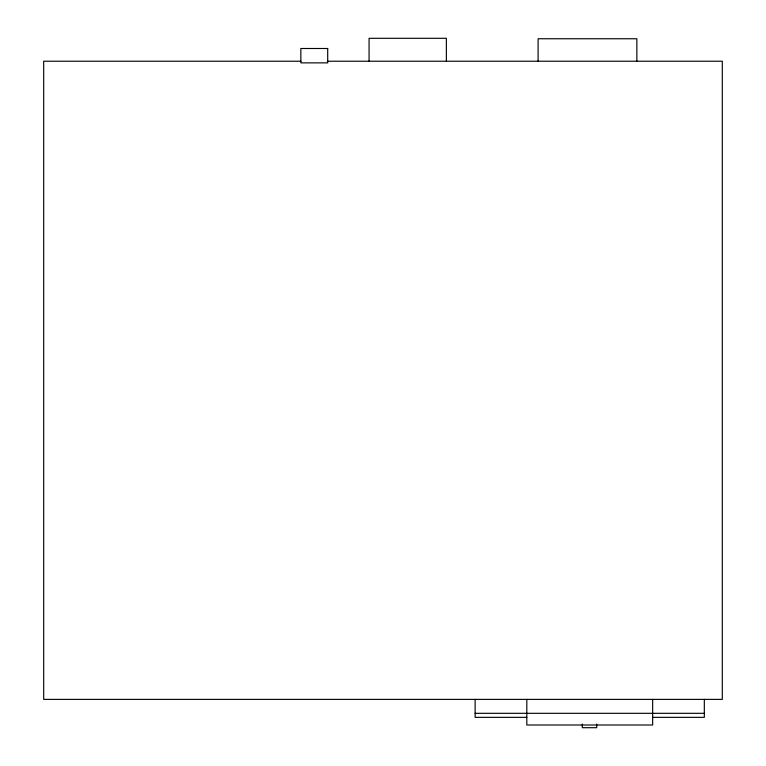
<?xml version="1.0" encoding="UTF-8"?>
<svg xmlns="http://www.w3.org/2000/svg" width="766" height="766" viewBox="0 0 766 766"><rect width="100%" height="100%" fill="white"/><g stroke="black" fill="none" stroke-linecap="round" stroke-linejoin="round"><path stroke-width="1.15" d="M301.019 61.223L43.691 61.223L43.691 699.387L722.309 699.387L722.309 61.223L327.35 61.223M475.131 713.318L704.327 713.318M526.817 717.359L475.131 717.359L475.131 699.387M652.651 717.359L704.327 717.359L704.327 699.387M652.651 699.387L652.651 725L526.817 725L526.817 699.387M636.862 61.223L636.862 38.75L538.105 38.75L538.105 61.223M596.695 724.119L596.695 727.7L582.313 727.7L582.313 724.119M446.367 61.223L446.367 38.3L369.068 38.3L369.068 61.223M327.704 48.497L300.846 48.497L300.846 62.869L327.704 62.869L327.704 48.497"/></g></svg>
